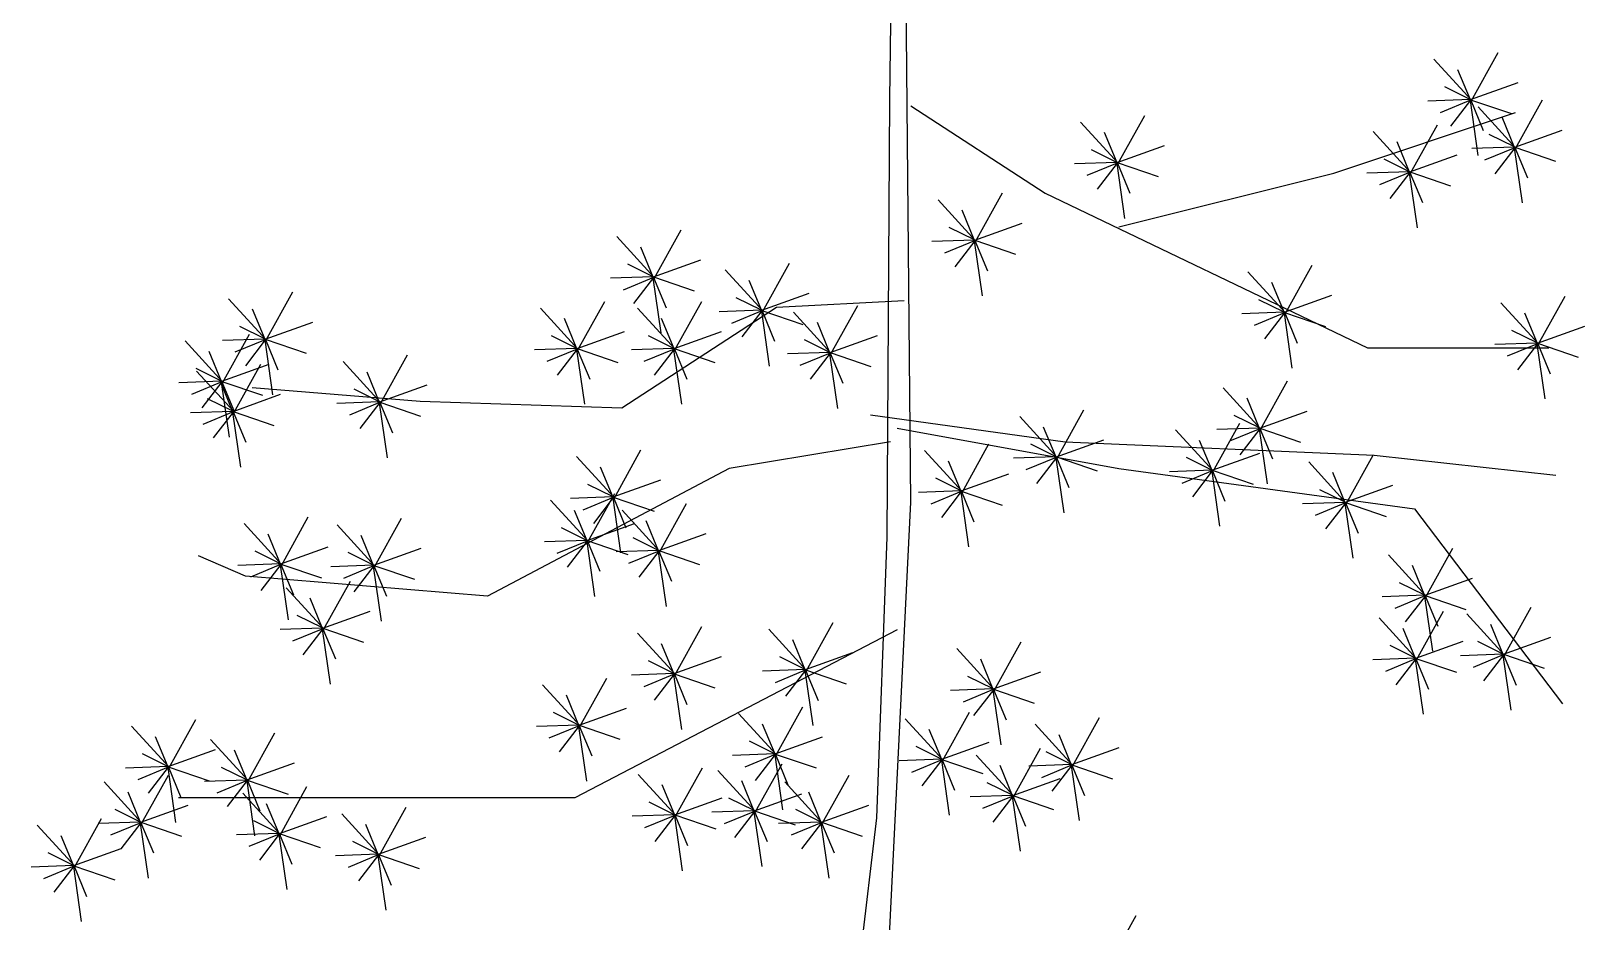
# Model space of a CAD drawing. Header units: millimetres. Extents: x 21129 to 2803301, y -510327 to 166837.
# Drawn here: x 322096 to 323830, y -126207 to -125212 of the extents above; entities that cross this region are included whole.
import ezdxf

# ---------------------------------------------------------------- set-up
doc = ezdxf.new("R2010")
doc.units = ezdxf.units.MM
doc.layers.add('....13_TNT_F_TREE', color=76, linetype='Continuous', transparency=0.5)

# ---------------------------------------------------------------- blocks, each defined once
blk = doc.blocks.new('md-cay13')
for p, q in [((72.58, 1384.76), (68.83, 1801.01)), ((63.18, 1791.07), (60.7, 1609.78)), ((385.56, 1609.19), (364.64, 1632.08)), ((385.49, 1608.72), (400.53, 1635.84)), ((384.99, 1609.33), (378.01, 1626.21)), ((384.93, 1609.62), (370.79, 1616.62)), ((385.1, 1609.56), (411.55, 1619.06)), ((60.7, 1609.78), (59.17, 1365.25)), ((72.58, 1606.01), (147.58, 1557.26)), ((384.89, 1609.56), (361.2, 1608.74)), ((385.03, 1609.19), (368.16, 1602.21)), ((385.09, 1609.18), (373.96, 1594.7)), ((384.8, 1609.05), (389.19, 1578.35)), ((385.09, 1609.49), (407.87, 1601.69)), ((385.18, 1609.24), (392.16, 1592.36)), ((410.21, 1582.66), (389.29, 1605.56)), ((410.14, 1582.2), (425.18, 1609.32)), ((188.32, 1574.07), (167.4, 1596.97)), ((188.25, 1573.6), (203.29, 1600.73)), ((308.83, 1568.51), (410.08, 1602.26)), ((409.65, 1582.81), (402.67, 1599.69)), ((187.75, 1574.22), (180.77, 1591.1)), ((351.57, 1568.84), (330.64, 1591.74)), ((351.5, 1568.37), (366.53, 1595.5)), ((409.58, 1583.1), (395.45, 1590.09)), ((409.75, 1583.04), (436.21, 1592.54)), ((187.69, 1574.5), (173.55, 1581.5)), ((187.86, 1574.45), (214.31, 1583.95)), ((351, 1568.99), (344.02, 1585.87)), ((351.1, 1569.22), (377.56, 1578.72)), ((409.55, 1583.03), (385.86, 1582.22)), ((409.69, 1582.67), (392.81, 1575.69)), ((409.74, 1582.66), (398.62, 1568.17)), ((409.45, 1582.53), (413.84, 1551.83)), ((409.74, 1582.97), (432.52, 1575.17)), ((409.83, 1582.71), (416.81, 1565.84)), ((187.65, 1574.44), (163.96, 1573.63)), ((187.8, 1574.08), (170.92, 1567.1)), ((187.85, 1574.07), (176.72, 1559.58)), ((187.56, 1573.94), (191.95, 1543.24)), ((187.85, 1574.38), (210.63, 1566.58)), ((187.94, 1574.12), (194.92, 1557.24)), ((350.93, 1569.27), (336.8, 1576.27)), ((188.83, 1538.51), (308.83, 1568.51)), ((350.9, 1569.21), (327.21, 1568.4)), ((351.04, 1568.85), (334.16, 1561.87)), ((351.09, 1568.84), (339.97, 1554.35)), ((350.8, 1568.71), (355.19, 1538.01)), ((351.09, 1569.15), (373.88, 1561.35)), ((351.18, 1568.89), (358.16, 1552.01)), ((108.75, 1530.74), (87.83, 1553.63)), ((108.68, 1530.27), (123.72, 1557.4)), ((147.58, 1557.26), (327.58, 1471.01)), ((108.18, 1530.89), (101.21, 1547.76)), ((-70.63, 1509.73), (-55.59, 1536.85)), ((108.12, 1531.17), (93.99, 1538.17)), ((108.29, 1531.12), (134.74, 1540.61)), ((-70.55, 1510.19), (-91.48, 1533.09)), ((-71.12, 1510.34), (-78.1, 1527.22)), ((108.09, 1531.11), (84.4, 1530.29)), ((108.23, 1530.74), (91.35, 1523.76)), ((108.28, 1530.73), (97.15, 1516.25)), ((107.99, 1530.6), (112.38, 1499.9)), ((108.28, 1531.05), (131.06, 1523.24)), ((108.37, 1530.79), (115.35, 1513.91)), ((-71.02, 1510.57), (-44.56, 1520.07)), ((-10.11, 1491.05), (4.93, 1518.17)), ((-71.22, 1510.56), (-94.91, 1509.75)), ((-71.08, 1510.2), (-87.96, 1503.22)), ((-71.19, 1510.63), (-85.32, 1517.62)), ((-71.03, 1510.19), (-82.15, 1495.7)), ((-71.32, 1510.06), (-66.93, 1479.36)), ((-71.03, 1510.5), (-48.25, 1502.7)), ((-70.94, 1510.24), (-63.96, 1493.36)), ((-10.04, 1491.52), (-30.96, 1514.41)), ((281.71, 1490.39), (260.79, 1513.29)), ((281.64, 1489.93), (296.68, 1517.05)), ((-287.29, 1474.98), (-272.25, 1502.11)), ((-10.61, 1491.66), (-17.59, 1508.54)), ((-10.5, 1491.89), (15.95, 1501.39)), ((281.14, 1490.54), (274.16, 1507.42)), ((-287.22, 1475.45), (-308.14, 1498.35)), ((-287.79, 1475.6), (-294.77, 1492.48)), ((-113.14, 1470.22), (-134.06, 1493.12)), ((-113.21, 1469.75), (-98.17, 1496.88)), ((-2.42, 1493.51), (-88.67, 1437.26)), ((-58.97, 1470.22), (-79.9, 1493.12)), ((-59.04, 1469.75), (-44.01, 1496.88)), ((-10.71, 1491.88), (-34.4, 1491.07)), ((-10.67, 1491.95), (-24.8, 1498.94)), ((-10.51, 1491.82), (12.27, 1484.02)), ((68.83, 1497.26), (-2.42, 1493.51)), ((27.99, 1467.51), (43.03, 1494.64)), ((281.08, 1490.83), (266.94, 1497.82)), ((281.25, 1490.77), (307.7, 1500.27)), ((422.92, 1473.21), (401.99, 1496.1)), ((422.85, 1472.74), (437.88, 1499.87)), ((-287.68, 1475.83), (-261.23, 1485.33)), ((-113.71, 1470.37), (-120.69, 1487.25)), ((-59.54, 1470.37), (-66.52, 1487.25)), ((-10.56, 1491.52), (-27.44, 1484.54)), ((-10.51, 1491.51), (-21.64, 1477.03)), ((-10.8, 1491.38), (-6.41, 1460.68)), ((-10.42, 1491.56), (-3.44, 1474.69)), ((28.06, 1467.98), (7.14, 1490.87)), ((27.5, 1468.13), (20.52, 1485)), ((281.04, 1490.76), (257.35, 1489.95)), ((281.19, 1490.4), (264.31, 1483.42)), ((281.24, 1490.39), (270.11, 1475.9)), ((280.95, 1490.26), (285.34, 1459.56)), ((281.24, 1490.7), (304.02, 1482.9)), ((281.33, 1490.44), (288.31, 1473.57)), ((422.35, 1473.36), (415.37, 1490.23)), ((-311.5, 1451.92), (-332.42, 1474.81)), ((-287.89, 1475.82), (-311.58, 1475)), ((-311.57, 1451.45), (-296.53, 1478.57)), ((-287.74, 1475.46), (-304.62, 1468.48)), ((-287.85, 1475.88), (-301.98, 1482.88)), ((-287.69, 1475.45), (-298.82, 1460.96)), ((-287.98, 1475.32), (-283.59, 1444.62)), ((-287.69, 1475.76), (-264.91, 1467.96)), ((-287.6, 1475.5), (-280.62, 1458.62)), ((-113.77, 1470.65), (-127.91, 1477.65)), ((-113.6, 1470.6), (-87.15, 1480.1)), ((-59.61, 1470.65), (-73.74, 1477.65)), ((-59.44, 1470.6), (-32.98, 1480.1)), ((27.43, 1468.41), (13.3, 1475.41)), ((27.6, 1468.36), (54.06, 1477.85)), ((422.28, 1473.64), (408.15, 1480.64)), ((422.45, 1473.59), (448.91, 1483.08)), ((-312.07, 1452.06), (-319.05, 1468.94)), ((-223.41, 1439.87), (-208.37, 1466.99)), ((-113.81, 1470.59), (-137.5, 1469.78)), ((-113.66, 1470.23), (-130.54, 1463.25)), ((-113.61, 1470.22), (-124.74, 1455.73)), ((-113.9, 1470.09), (-109.51, 1439.39)), ((-113.61, 1470.53), (-90.83, 1462.73)), ((-113.52, 1470.27), (-106.54, 1453.39)), ((-59.64, 1470.59), (-83.33, 1469.78)), ((-59.5, 1470.23), (-76.38, 1463.25)), ((-59.45, 1470.22), (-70.57, 1455.73)), ((-59.74, 1470.09), (-55.35, 1439.39)), ((-59.45, 1470.53), (-36.67, 1462.73)), ((-59.36, 1470.27), (-52.38, 1453.39)), ((27.4, 1468.35), (3.71, 1467.53)), ((27.54, 1467.99), (10.66, 1461.01)), ((27.59, 1467.97), (16.47, 1453.49)), ((27.3, 1467.85), (31.69, 1437.15)), ((27.59, 1468.29), (50.37, 1460.48)), ((27.68, 1468.03), (34.66, 1451.15)), ((327.58, 1471.01), (428.83, 1471.01)), ((422.25, 1473.58), (398.56, 1472.76)), ((422.39, 1473.22), (405.51, 1466.24)), ((422.44, 1473.2), (411.32, 1458.72)), ((422.15, 1473.08), (426.54, 1442.38)), ((422.44, 1473.52), (445.22, 1465.71)), ((422.53, 1473.26), (429.51, 1456.38)), ((-312.13, 1452.35), (-326.27, 1459.35)), ((-305.15, 1435.11), (-326.07, 1458)), ((-311.96, 1452.29), (-285.51, 1461.79)), ((-305.22, 1434.64), (-290.18, 1461.76)), ((-223.34, 1440.34), (-244.26, 1463.23)), ((-223.91, 1440.48), (-230.89, 1457.36)), ((-312.17, 1452.29), (-335.86, 1451.47)), ((-312.02, 1451.92), (-328.9, 1444.94)), ((-311.97, 1451.91), (-323.1, 1437.43)), ((-305.72, 1435.25), (-312.7, 1452.13)), ((-312.26, 1451.78), (-307.87, 1421.08)), ((-311.97, 1452.22), (-289.19, 1444.42)), ((-311.88, 1451.97), (-304.9, 1435.09)), ((-201.17, 1441.01), (-294.92, 1448.51)), ((-223.8, 1440.71), (-197.35, 1450.21)), ((267.89, 1425.77), (246.97, 1448.66)), ((267.82, 1425.3), (282.86, 1452.42)), ((-305.78, 1435.54), (-319.92, 1442.54)), ((-305.61, 1435.48), (-279.16, 1444.98)), ((-224.01, 1440.71), (-247.7, 1439.89)), ((-223.86, 1440.34), (-240.74, 1433.36)), ((-223.97, 1440.77), (-238.11, 1447.77)), ((-223.81, 1440.33), (-234.94, 1425.85)), ((-224.1, 1440.2), (-219.71, 1409.5)), ((-223.81, 1440.64), (-201.03, 1432.84)), ((-223.72, 1440.39), (-216.74, 1423.51)), ((-88.67, 1437.26), (-201.17, 1441.01)), ((267.32, 1425.91), (260.34, 1442.79)), ((-305.82, 1435.48), (-329.51, 1434.66)), ((-305.67, 1435.11), (-322.55, 1428.13)), ((-305.62, 1435.1), (-316.75, 1420.62)), ((-305.91, 1434.97), (-301.52, 1404.27)), ((-305.62, 1435.41), (-282.84, 1427.61)), ((-305.53, 1435.16), (-298.55, 1418.28)), ((50.08, 1433.51), (158.83, 1418.51)), ((154.33, 1409.71), (133.4, 1432.6)), ((154.26, 1409.24), (169.29, 1436.36)), ((267.25, 1426.2), (253.12, 1433.2)), ((267.43, 1426.15), (293.88, 1435.64)), ((65.08, 1426.01), (188.83, 1403.51)), ((153.76, 1409.85), (146.78, 1426.73)), ((241.37, 1402.23), (220.44, 1425.13)), ((241.3, 1401.77), (256.33, 1428.89)), ((267.22, 1426.14), (243.53, 1425.32)), ((267.36, 1425.77), (250.49, 1418.79)), ((267.42, 1425.76), (256.29, 1411.28)), ((267.13, 1425.63), (271.52, 1394.93)), ((267.42, 1426.07), (290.2, 1418.27)), ((267.51, 1425.82), (274.48, 1408.94)), ((-93.04, 1386.82), (-78, 1413.95)), ((61.33, 1418.51), (-28.67, 1403.51)), ((101.21, 1390.19), (116.25, 1417.31)), ((153.69, 1410.14), (139.56, 1417.13)), ((153.86, 1410.08), (180.32, 1419.58)), ((158.83, 1418.51), (331.33, 1411.01)), ((240.8, 1402.38), (233.82, 1419.26)), ((-92.97, 1387.29), (-113.89, 1410.18)), ((101.28, 1390.65), (80.36, 1413.55)), ((100.71, 1390.8), (93.73, 1407.68)), ((153.66, 1410.07), (129.97, 1409.26)), ((153.8, 1409.71), (136.92, 1402.73)), ((153.86, 1409.7), (142.73, 1395.22)), ((153.56, 1409.57), (157.95, 1378.87)), ((153.86, 1410.01), (176.64, 1402.21)), ((153.94, 1409.75), (160.92, 1392.88)), ((240.73, 1402.67), (226.6, 1409.66)), ((240.9, 1402.61), (267.36, 1412.11)), ((315.7, 1384.3), (294.78, 1407.2)), ((315.63, 1383.84), (330.67, 1410.96)), ((331.33, 1411.01), (432.58, 1399.76)), ((-28.67, 1403.51), (-163.67, 1332.26)), ((-93.54, 1387.44), (-100.52, 1404.32)), ((-93.43, 1387.67), (-66.98, 1397.17)), ((100.65, 1391.09), (86.52, 1398.08)), ((100.82, 1391.03), (127.27, 1400.53)), ((188.83, 1403.51), (353.83, 1381.01)), ((240.7, 1402.6), (217.01, 1401.79)), ((240.84, 1402.24), (223.96, 1395.26)), ((240.89, 1402.23), (229.77, 1387.74)), ((240.6, 1402.1), (244.99, 1371.4)), ((240.89, 1402.54), (263.68, 1394.74)), ((240.98, 1402.28), (247.96, 1385.41)), ((315.14, 1384.45), (308.16, 1401.33)), ((-93.6, 1387.72), (-107.73, 1394.72)), ((-107.61, 1362.54), (-92.57, 1389.67)), ((100.61, 1391.02), (76.92, 1390.21)), ((100.76, 1390.66), (83.88, 1383.68)), ((100.81, 1390.65), (89.68, 1376.16)), ((100.52, 1390.52), (104.91, 1359.82)), ((100.81, 1390.96), (123.59, 1383.16)), ((100.9, 1390.7), (107.88, 1373.82)), ((315.07, 1384.74), (300.94, 1391.73)), ((315.24, 1384.68), (341.7, 1394.18)), ((-107.54, 1363.01), (-128.46, 1385.9)), ((-93.64, 1387.66), (-117.33, 1386.84)), ((-108.11, 1363.16), (-115.08, 1380.03)), ((-93.49, 1387.3), (-110.37, 1380.32)), ((-93.44, 1387.28), (-104.57, 1372.8)), ((-93.73, 1387.16), (-89.34, 1356.46)), ((-93.44, 1387.6), (-70.66, 1379.8)), ((-93.35, 1387.34), (-86.37, 1370.46)), ((-67.57, 1357.41), (-88.49, 1380.3)), ((-67.64, 1356.94), (-52.6, 1384.06)), ((50.08, 923.51), (72.58, 1384.76)), ((315.04, 1384.67), (291.35, 1383.86)), ((315.18, 1384.31), (298.3, 1377.33)), ((315.23, 1384.3), (304.11, 1369.81)), ((314.94, 1384.17), (319.33, 1353.47)), ((315.23, 1384.61), (338.01, 1376.81)), ((315.32, 1384.35), (322.3, 1367.47)), ((353.83, 1381.01), (436.33, 1272.26)), ((-278.63, 1349.94), (-299.55, 1372.83)), ((-278.7, 1349.47), (-263.66, 1376.59)), ((-226.7, 1349.19), (-247.62, 1372.08)), ((-226.77, 1348.72), (-211.74, 1375.84)), ((-108.17, 1363.44), (-122.3, 1370.44)), ((-108, 1363.39), (-81.55, 1372.88)), ((-68.13, 1357.55), (-75.11, 1374.43)), ((-279.19, 1350.08), (-286.17, 1366.96)), ((-227.27, 1349.33), (-234.25, 1366.21)), ((-108.2, 1363.38), (-131.89, 1362.56)), ((-108.06, 1363.02), (-124.94, 1356.04)), ((-108.01, 1363), (-119.14, 1348.52)), ((-108.3, 1362.88), (-103.91, 1332.17)), ((-108.01, 1363.32), (-85.23, 1355.51)), ((-107.92, 1363.06), (-100.94, 1346.18)), ((-68.2, 1357.84), (-82.33, 1364.83)), ((-68.03, 1357.78), (-41.57, 1367.28)), ((59.17, 1365.25), (53.52, 1208.43)), ((-298.67, 1343.51), (-324.92, 1354.76)), ((-279.26, 1350.37), (-293.39, 1357.36)), ((-279.09, 1350.31), (-252.64, 1359.81)), ((-227.34, 1349.62), (-241.47, 1356.62)), ((-227.16, 1349.57), (-200.71, 1359.06)), ((-68.23, 1357.78), (-91.92, 1356.96)), ((-68.09, 1357.41), (-84.97, 1350.43)), ((-68.04, 1357.4), (-79.16, 1342.92)), ((-68.33, 1357.27), (-63.94, 1326.57)), ((-68.04, 1357.71), (-45.26, 1349.91)), ((-67.95, 1357.46), (-60.97, 1340.58)), ((360.16, 1332.38), (339.24, 1355.27)), ((360.09, 1331.91), (375.12, 1359.03)), ((-279.29, 1350.3), (-302.98, 1349.49)), ((-279.15, 1349.94), (-296.03, 1342.96)), ((-279.1, 1349.93), (-290.23, 1335.45)), ((-279.39, 1349.8), (-275, 1319.1)), ((-279.1, 1350.24), (-256.32, 1342.44)), ((-279.01, 1349.98), (-272.03, 1333.11)), ((-227.37, 1349.56), (-251.06, 1348.74)), ((-227.23, 1349.19), (-244.1, 1342.21)), ((-227.17, 1349.18), (-238.3, 1334.7)), ((-227.47, 1349.05), (-223.07, 1318.35)), ((-227.17, 1349.49), (-204.39, 1341.69)), ((-227.09, 1349.24), (-220.11, 1332.36)), ((359.59, 1332.52), (352.61, 1349.4)), ((-163.67, 1332.26), (-298.67, 1343.51)), ((-255.09, 1314.07), (-276.01, 1336.97)), ((-255.16, 1313.61), (-240.13, 1340.73)), ((359.52, 1332.81), (345.39, 1339.81)), ((359.7, 1332.75), (386.15, 1342.25)), ((-255.66, 1314.22), (-262.64, 1331.1)), ((359.49, 1332.75), (335.8, 1331.93)), ((359.63, 1332.38), (342.76, 1325.4)), ((359.69, 1332.37), (348.56, 1317.89)), ((359.39, 1332.24), (363.79, 1301.54)), ((359.69, 1332.68), (382.47, 1324.88)), ((359.77, 1332.43), (366.75, 1315.55)), ((-255.73, 1314.51), (-269.86, 1321.5)), ((-255.55, 1314.45), (-229.1, 1323.95)), ((354.93, 1297.26), (334.01, 1320.16)), ((354.86, 1296.8), (369.89, 1323.92)), ((403.86, 1299.5), (382.94, 1322.4)), ((403.79, 1299.04), (418.83, 1326.16)), ((-255.76, 1314.44), (-279.45, 1313.63)), ((-255.62, 1314.08), (-272.49, 1307.1)), ((-255.56, 1314.07), (-266.69, 1299.58)), ((-255.86, 1313.94), (-251.46, 1283.24)), ((-255.56, 1314.38), (-232.78, 1306.58)), ((-255.48, 1314.12), (-248.5, 1297.24)), ((65.08, 1313.51), (-114.92, 1219.76)), ((-58.97, 1288.67), (-79.9, 1311.56)), ((-59.04, 1288.2), (-44.01, 1315.33)), ((14.24, 1290.91), (-6.68, 1313.81)), ((14.17, 1290.44), (29.21, 1317.57)), ((354.36, 1297.41), (347.38, 1314.29)), ((403.3, 1299.65), (396.32, 1316.53)), ((-59.54, 1288.82), (-66.52, 1305.7)), ((13.67, 1291.06), (6.7, 1307.94)), ((119.21, 1280.08), (98.29, 1302.97)), ((119.14, 1279.61), (134.18, 1306.74)), ((354.29, 1297.7), (340.16, 1304.69)), ((354.47, 1297.64), (380.92, 1307.14)), ((403.23, 1299.94), (389.1, 1306.93)), ((403.4, 1299.88), (429.86, 1309.38)), ((-59.61, 1289.1), (-73.74, 1296.1)), ((-59.44, 1289.05), (-32.98, 1298.54)), ((13.61, 1291.34), (-0.52, 1298.34)), ((13.78, 1291.29), (40.23, 1300.79)), ((118.64, 1280.23), (111.66, 1297.1)), ((354.26, 1297.63), (330.57, 1296.82)), ((354.4, 1297.27), (337.53, 1290.29)), ((354.46, 1297.26), (343.33, 1282.77)), ((354.16, 1297.13), (358.56, 1266.43)), ((354.46, 1297.57), (377.24, 1289.77)), ((354.54, 1297.31), (361.52, 1280.43)), ((403.2, 1299.87), (379.51, 1299.06)), ((403.34, 1299.51), (386.46, 1292.53)), ((403.39, 1299.5), (392.27, 1285.01)), ((403.1, 1299.37), (407.49, 1268.67)), ((403.39, 1299.81), (426.17, 1292.01)), ((403.48, 1299.55), (410.46, 1282.68)), ((-112.09, 1259.44), (-97.05, 1286.56)), ((-59.64, 1289.04), (-83.33, 1288.22)), ((-59.5, 1288.68), (-76.38, 1281.7)), ((-59.45, 1288.66), (-70.57, 1274.18)), ((-59.74, 1288.54), (-55.35, 1257.84)), ((-59.45, 1288.98), (-36.67, 1281.18)), ((-59.36, 1288.72), (-52.38, 1271.84)), ((13.58, 1291.28), (-10.11, 1290.47)), ((13.72, 1290.92), (-3.16, 1283.94)), ((13.77, 1290.91), (2.64, 1276.42)), ((13.48, 1290.78), (17.87, 1260.08)), ((13.77, 1291.22), (36.55, 1283.42)), ((13.86, 1290.96), (20.84, 1274.08)), ((118.58, 1280.51), (104.45, 1287.51)), ((118.75, 1280.46), (145.2, 1289.95)), ((-112.02, 1259.91), (-132.94, 1282.8)), ((-112.59, 1260.05), (-119.57, 1276.93)), ((118.55, 1280.45), (94.86, 1279.63)), ((118.69, 1280.08), (101.81, 1273.1)), ((118.74, 1280.07), (107.61, 1265.59)), ((118.45, 1279.94), (122.84, 1249.24)), ((118.74, 1280.39), (141.52, 1272.58)), ((118.83, 1280.13), (125.81, 1263.25)), ((-112.65, 1260.34), (-126.79, 1267.34)), ((-112.48, 1260.28), (-86.03, 1269.78)), ((-2.57, 1243.84), (-23.49, 1266.74)), ((-2.64, 1243.38), (12.4, 1270.5)), ((90.38, 1240.39), (105.42, 1267.51)), ((-341.38, 1236.75), (-362.31, 1259.64)), ((-341.45, 1236.28), (-326.42, 1263.4)), ((-112.69, 1260.28), (-136.38, 1259.46)), ((-112.54, 1259.91), (-129.42, 1252.93)), ((-112.49, 1259.9), (-123.62, 1245.42)), ((-112.78, 1259.77), (-108.39, 1229.07)), ((-112.49, 1260.21), (-89.71, 1252.41)), ((-112.4, 1259.96), (-105.42, 1243.08)), ((-3.14, 1243.99), (-10.12, 1260.87)), ((90.45, 1240.86), (69.53, 1263.75)), ((89.88, 1241), (82.9, 1257.88)), ((162.92, 1237.87), (142, 1260.76)), ((162.85, 1237.4), (177.89, 1264.52)), ((-341.95, 1236.89), (-348.93, 1253.77)), ((-297.3, 1229.28), (-318.23, 1252.17)), ((-297.37, 1228.81), (-282.34, 1255.93)), ((-3.2, 1244.28), (-17.33, 1251.27)), ((-3.03, 1244.22), (23.42, 1253.72)), ((89.99, 1241.23), (116.44, 1250.73)), ((162.35, 1238.01), (155.37, 1254.89)), ((-342.02, 1237.18), (-356.15, 1244.17)), ((-341.85, 1237.12), (-315.39, 1246.62)), ((-297.87, 1229.42), (-304.85, 1246.3)), ((-3.23, 1244.21), (-26.92, 1243.4)), ((-3.09, 1243.85), (-19.97, 1236.87)), ((-3.04, 1243.84), (-14.17, 1229.35)), ((-3.33, 1243.71), (1.06, 1213.01)), ((-3.04, 1244.15), (19.74, 1236.35)), ((-2.95, 1243.89), (4.03, 1227.01)), ((89.78, 1241.22), (66.09, 1240.41)), ((89.92, 1240.86), (73.05, 1233.88)), ((89.81, 1241.29), (75.68, 1248.28)), ((89.98, 1240.85), (78.85, 1226.37)), ((89.69, 1240.72), (94.08, 1210.02)), ((89.98, 1241.16), (112.76, 1233.36)), ((90.07, 1240.9), (97.04, 1224.03)), ((130.05, 1220.68), (109.12, 1243.58)), ((129.98, 1220.22), (145.01, 1247.34)), ((162.28, 1238.3), (148.15, 1245.29)), ((162.46, 1238.24), (188.91, 1247.74)), ((-342.05, 1237.12), (-365.74, 1236.3)), ((-341.91, 1236.75), (-358.79, 1229.77)), ((-356.77, 1205.27), (-341.73, 1232.4)), ((-341.86, 1236.74), (-352.98, 1222.26)), ((-342.15, 1236.61), (-337.76, 1205.91)), ((-341.86, 1237.05), (-319.07, 1229.25)), ((-341.77, 1236.8), (-334.79, 1219.92)), ((-297.94, 1229.71), (-312.07, 1236.7)), ((-297.77, 1229.65), (-271.31, 1239.15)), ((-58.6, 1209.85), (-79.52, 1232.74)), ((-58.67, 1209.38), (-43.63, 1236.51)), ((-14.15, 1212.09), (-35.07, 1234.98)), ((-14.22, 1211.62), (0.82, 1238.75)), ((23.14, 1205.27), (38.18, 1232.4)), ((129.48, 1220.83), (122.5, 1237.71)), ((162.25, 1238.24), (138.56, 1237.42)), ((162.39, 1237.87), (145.52, 1230.89)), ((162.45, 1237.86), (151.32, 1223.38)), ((162.16, 1237.73), (166.55, 1207.03)), ((162.45, 1238.17), (185.23, 1230.37)), ((162.54, 1237.92), (169.51, 1221.04)), ((-356.7, 1205.74), (-377.62, 1228.63)), ((-297.97, 1229.64), (-321.66, 1228.83)), ((-297.83, 1229.28), (-314.71, 1222.3)), ((-297.78, 1229.27), (-308.9, 1214.78)), ((-298.07, 1229.14), (-293.68, 1198.44)), ((-297.78, 1229.58), (-274.99, 1221.78)), ((-297.69, 1229.32), (-290.71, 1212.45)), ((-279.44, 1198.92), (-264.41, 1226.05)), ((-59.17, 1210), (-66.15, 1226.87)), ((-14.72, 1212.24), (-21.7, 1229.11)), ((23.21, 1205.74), (2.29, 1228.63)), ((129.41, 1221.12), (115.28, 1228.11)), ((129.58, 1221.06), (156.04, 1230.56)), ((-357.27, 1205.89), (-364.25, 1222.76)), ((-357.16, 1206.12), (-330.71, 1215.61)), ((-114.92, 1219.76), (-336.17, 1219.76)), ((-279.37, 1199.39), (-300.3, 1222.28)), ((-279.94, 1199.54), (-286.92, 1216.41)), ((-224.16, 1187.34), (-209.12, 1214.47)), ((-59.23, 1210.28), (-73.37, 1217.28)), ((-59.06, 1210.23), (-32.61, 1219.72)), ((-14.78, 1212.52), (-28.91, 1219.52)), ((-14.61, 1212.47), (11.84, 1221.96)), ((22.64, 1205.89), (15.66, 1222.76)), ((22.75, 1206.12), (49.2, 1215.61)), ((129.38, 1221.05), (105.69, 1220.24)), ((129.52, 1220.69), (112.64, 1213.71)), ((129.57, 1220.68), (118.45, 1206.19)), ((129.28, 1220.55), (133.67, 1189.85)), ((129.57, 1220.99), (152.36, 1213.19)), ((129.66, 1220.73), (136.64, 1203.85)), ((-394.13, 1180.99), (-379.09, 1208.11)), ((-357.37, 1206.11), (-381.06, 1205.29)), ((-357.22, 1205.75), (-374.1, 1198.77)), ((-357.33, 1206.17), (-371.47, 1213.17)), ((-357.17, 1205.73), (-368.3, 1191.25)), ((-357.46, 1205.61), (-353.07, 1174.9)), ((-357.17, 1206.05), (-334.39, 1198.24)), ((-357.08, 1205.79), (-350.1, 1188.91)), ((-280.01, 1199.82), (-294.14, 1206.82)), ((-279.84, 1199.77), (-253.38, 1209.26)), ((-224.09, 1187.81), (-245.01, 1210.7)), ((-59.27, 1210.22), (-82.96, 1209.4)), ((-59.13, 1209.85), (-76, 1202.88)), ((-59.07, 1209.84), (-70.2, 1195.36)), ((-59.36, 1209.71), (-54.97, 1179.01)), ((-59.07, 1210.16), (-36.29, 1202.35)), ((-58.98, 1209.9), (-52, 1193.02)), ((-14.81, 1212.46), (-38.5, 1211.64)), ((-14.67, 1212.1), (-31.55, 1205.12)), ((-14.62, 1212.08), (-25.75, 1197.6)), ((-14.91, 1211.96), (-10.52, 1181.26)), ((-14.62, 1212.4), (8.16, 1204.6)), ((-14.53, 1212.14), (-7.55, 1195.26)), ((22.54, 1206.11), (-1.15, 1205.29)), ((22.68, 1205.75), (5.81, 1198.77)), ((22.57, 1206.17), (8.44, 1213.17)), ((22.74, 1205.73), (11.61, 1191.25)), ((22.45, 1205.61), (26.84, 1174.9)), ((22.74, 1206.05), (45.52, 1198.24)), ((22.82, 1205.79), (29.8, 1188.91)), ((53.52, 1208.43), (39.38, 1089.77)), ((-394.06, 1181.46), (-414.98, 1204.35)), ((-394.62, 1181.61), (-401.6, 1198.48)), ((-280.04, 1199.76), (-303.73, 1198.94)), ((-279.9, 1199.4), (-296.78, 1192.42)), ((-279.85, 1199.38), (-290.97, 1184.9)), ((-280.14, 1199.26), (-275.75, 1168.55)), ((-279.85, 1199.7), (-257.06, 1191.89)), ((-279.76, 1199.44), (-272.78, 1182.56)), ((-224.66, 1187.96), (-231.63, 1204.83)), ((-224.55, 1188.19), (-198.1, 1197.68)), ((-394.69, 1181.89), (-408.82, 1188.89)), ((-394.52, 1181.84), (-368.06, 1191.33)), ((-224.72, 1188.24), (-238.85, 1195.24)), ((-394.72, 1181.83), (-418.41, 1181.01)), ((-394.58, 1181.46), (-411.46, 1174.48)), ((-394.53, 1181.45), (-405.65, 1166.97)), ((-394.82, 1181.32), (-390.43, 1150.62)), ((-394.53, 1181.77), (-371.75, 1173.96)), ((-394.44, 1181.51), (-387.46, 1164.63)), ((-224.75, 1188.18), (-248.44, 1187.36)), ((-224.61, 1187.81), (-241.49, 1180.84)), ((-224.56, 1187.8), (-235.69, 1173.32)), ((-224.85, 1187.67), (-220.46, 1156.97)), ((-224.56, 1188.12), (-201.78, 1180.31)), ((-224.47, 1187.86), (-217.49, 1170.98)), ((183.39, 1126.82), (198.43, 1153.95))]:
    blk.add_line(p, q)

msp = doc.modelspace()

# ---------------------------------------------------------------- block references
at = {"layer": '....13_TNT_F_TREE', "xscale": 2, "yscale": 2, "zscale": 2}
msp.add_blockref('md-cay13', (322932.4, -128507.5), dxfattribs=at)

doc.saveas('drawing.dxf')
